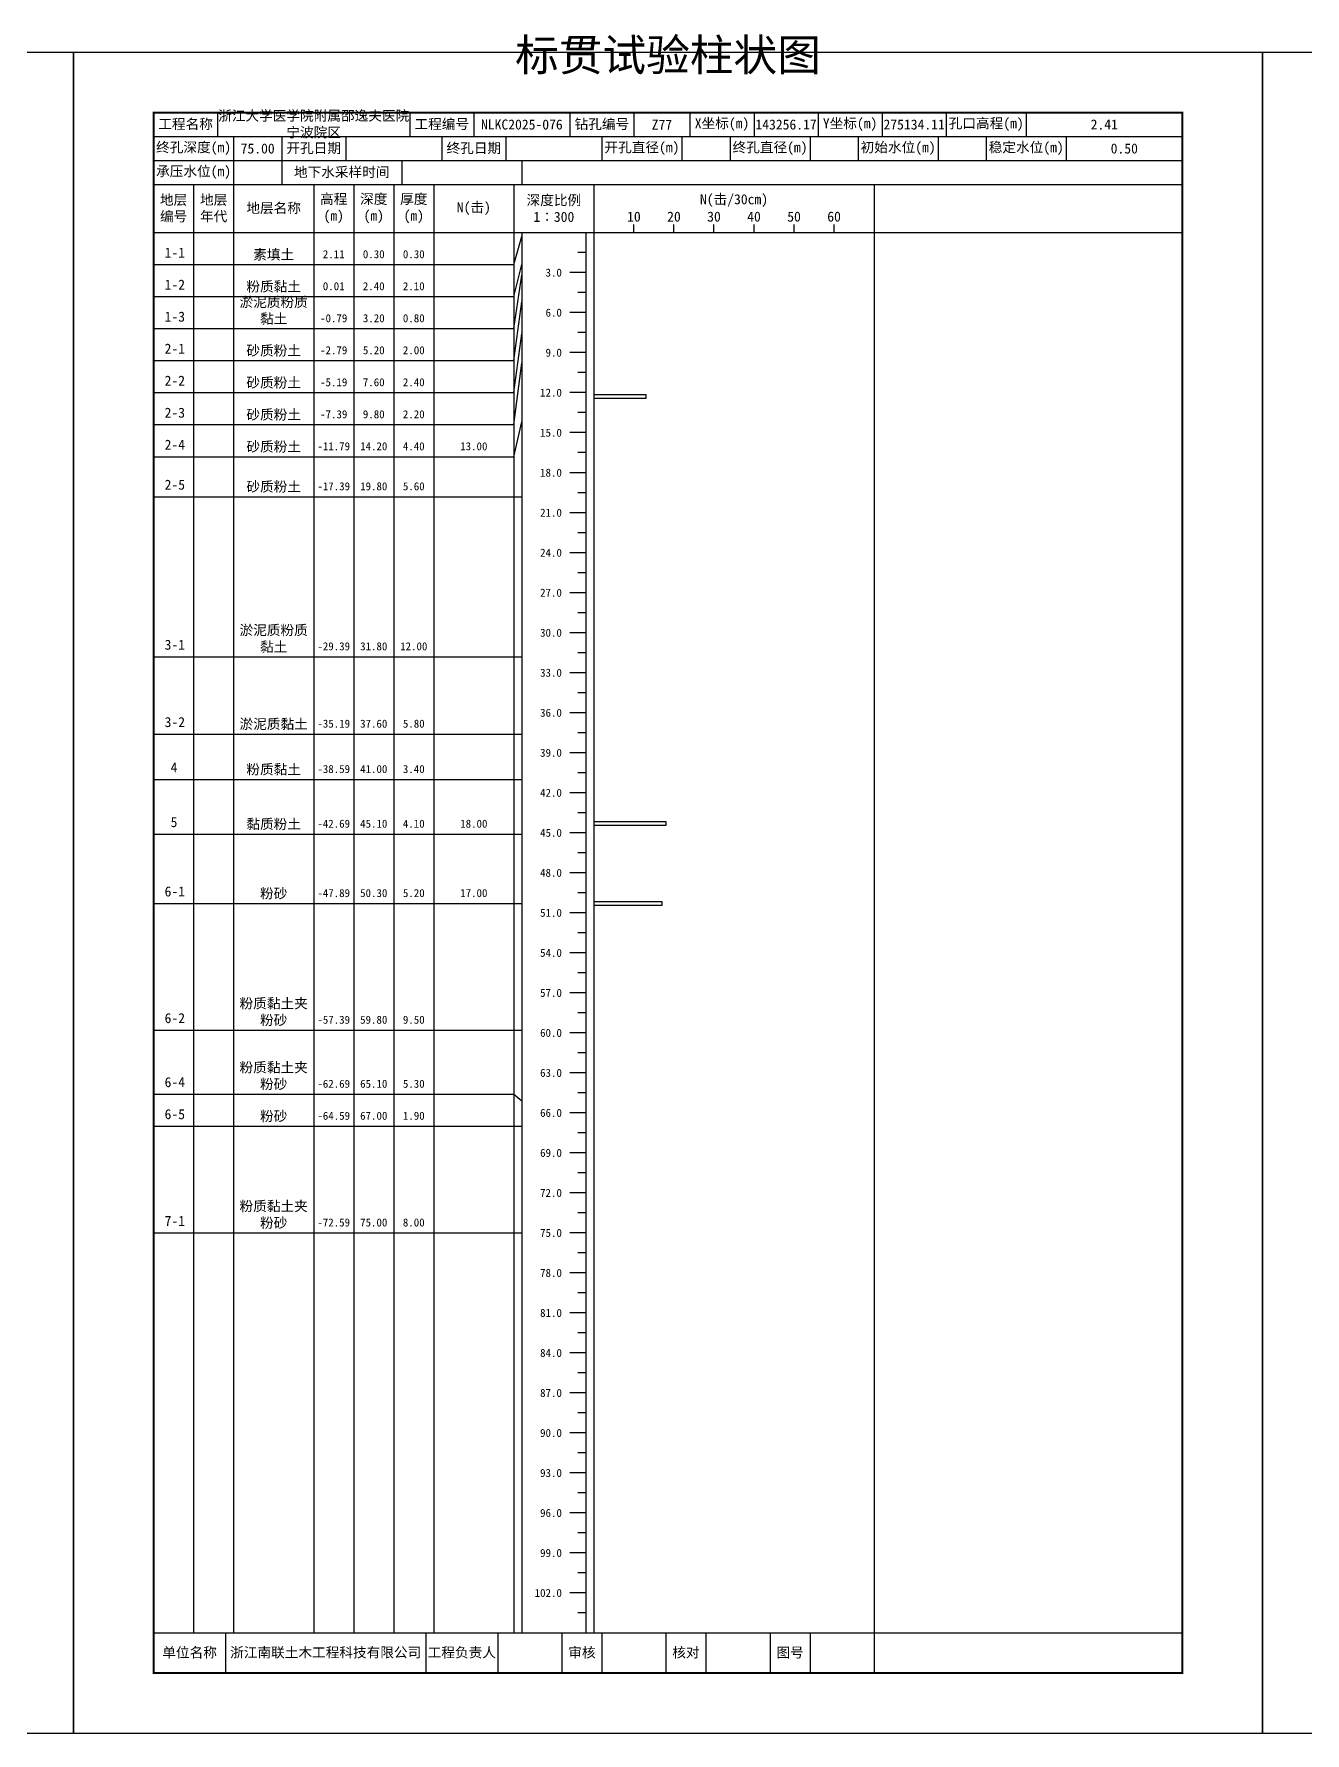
# Model space of a CAD drawing. Extents: x 297 to 65340, y 0 to 425.
# Drawn here: x 55232.1 to 55549.6, y 0 to 424.6 of the extents above; entities that cross this region are included whole.
import ezdxf
from ezdxf.enums import TextEntityAlignment as Align

# ---------------------------------------------------------------- set-up
doc = ezdxf.new("R2010")
doc.units = 0
doc.layers.add('FRAME', color=7, linetype='CONTINUOUS')
doc.layers.add('STRATUM', color=7, linetype='CONTINUOUS')
doc.styles.add('ST', font='')
doc.styles.get('ST').set_extended_font_data('SimSun')

msp = doc.modelspace()

# ---------------------------------------------------------------- linework, layer by layer
at = {"layer": 'FRAME', "color": 245, "linetype": 'Continuous'}
for points in [[(54945, 0), (55242, 0), (55242, 420), (54945, 420)], [(55242, 0), (55539, 0), (55539, 420), (55242, 420)], [(55539, 0), (55836, 0), (55836, 420), (55539, 420)]]:
    msp.add_lwpolyline(points, close=True, dxfattribs=at)
at = {"layer": 'FRAME', "linetype": 'Continuous', "const_width": 0.5}
msp.add_lwpolyline([(55262, 15), (55519, 15), (55519, 405), (55262, 405)], close=True, dxfattribs=at)
at = {"layer": 'FRAME', "color": 0, "linetype": 'Continuous'}
for points in [[(55278, 405), (55278, 399)], [(55326, 405), (55326, 399)], [(55342, 405), (55342, 399)], [(55366, 405), (55366, 399)], [(55382, 405), (55382, 399)], [(55396, 405), (55396, 399)], [(55412, 405), (55412, 399)], [(55428, 405), (55428, 399)], [(55444, 405), (55444, 399)], [(55460, 405), (55460, 399)], [(55480, 405), (55480, 399)], [(55519, 405), (55519, 399)], [(55262, 399), (55519, 399)], [(55282, 399), (55282, 393)], [(55294, 399), (55294, 393)], [(55310, 399), (55310, 393)], [(55334, 399), (55334, 393)], [(55350, 399), (55350, 393)], [(55374, 399), (55374, 393)], [(55394, 399), (55394, 393)], [(55406, 399), (55406, 393)], [(55426, 399), (55426, 393)], [(55438, 399), (55438, 393)], [(55458, 399), (55458, 393)], [(55470, 399), (55470, 393)], [(55490, 399), (55490, 393)], [(55519, 399), (55519, 393)], [(55262, 393), (55519, 393)], [(55282, 393), (55282, 387)], [(55294, 393), (55294, 387)], [(55324, 393), (55324, 387)], [(55354, 393), (55354, 387)], [(55262, 387), (55519, 387)], [(55272, 387), (55272, 25)], [(55282, 387), (55282, 25)], [(55302, 387), (55302, 25)], [(55312, 387), (55312, 25)], [(55322, 387), (55322, 25)], [(55332, 387), (55332, 25)], [(55352, 387), (55352, 25)], [(55372, 387), (55372, 25)], [(55442, 387), (55442, 25)], [(55262, 375), (55519, 375)], [(55354, 375), (55354, 25)], [(55370, 375), (55370, 25)], [(55382, 375), (55382, 377)], [(55392, 375), (55392, 377)], [(55402, 375), (55402, 377)], [(55412, 375), (55412, 377)], [(55422, 375), (55422, 377)], [(55432, 375), (55432, 377)], [(55262, 25), (55519, 25)], [(55280, 25), (55280, 15)], [(55330, 25), (55330, 15)], [(55348, 25), (55348, 15)], [(55364, 25), (55364, 15)], [(55374, 25), (55374, 15)], [(55390, 25), (55390, 15)], [(55400, 25), (55400, 15)], [(55416, 25), (55416, 15)], [(55426, 25), (55426, 15)], [(55442, 25), (55442, 15)]]:
    msp.add_lwpolyline(points, dxfattribs=at)
at = {"layer": 'STRATUM', "linetype": 'Continuous'}
for points in [[(55352, 367), (55354, 374)], [(55370, 370), (55368, 370)], [(55262, 367), (55272, 367)], [(55272, 367), (55282, 367)], [(55282, 367), (55302, 367)], [(55302, 367), (55312, 367)], [(55312, 367), (55322, 367)], [(55322, 367), (55332, 367)], [(55332, 367), (55352, 367)], [(55352, 359), (55354, 367)], [(55352, 351), (55354, 364.33)], [(55370, 365), (55366, 365)], [(55262, 359), (55272, 359)], [(55272, 359), (55282, 359)], [(55282, 359), (55302, 359)], [(55302, 359), (55312, 359)], [(55312, 359), (55322, 359)], [(55322, 359), (55332, 359)], [(55332, 359), (55352, 359)], [(55352, 343), (55354, 357.67)], [(55370, 360), (55368, 360)], [(55370, 355), (55366, 355)], [(55262, 351), (55272, 351)], [(55272, 351), (55282, 351)], [(55282, 351), (55302, 351)], [(55302, 351), (55312, 351)], [(55312, 351), (55322, 351)], [(55322, 351), (55332, 351)], [(55332, 351), (55352, 351)], [(55352, 335), (55354, 349.67)], [(55370, 350), (55368, 350)], [(55370, 345), (55366, 345)], [(55262, 343), (55272, 343)], [(55272, 343), (55282, 343)], [(55282, 343), (55302, 343)], [(55302, 343), (55312, 343)], [(55312, 343), (55322, 343)], [(55322, 343), (55332, 343)], [(55332, 343), (55352, 343)], [(55352, 327), (55354, 342.33)], [(55370, 340), (55368, 340)], [(55262, 335), (55272, 335)], [(55272, 335), (55282, 335)], [(55282, 335), (55302, 335)], [(55302, 335), (55312, 335)], [(55312, 335), (55322, 335)], [(55322, 335), (55332, 335)], [(55332, 335), (55352, 335)], [(55370, 335), (55366, 335)], [(55372, 334.5), (55385, 334.5), (55385, 333.5), (55372, 333.5)], [(55262, 327), (55272, 327)], [(55272, 327), (55282, 327)], [(55282, 327), (55302, 327)], [(55302, 327), (55312, 327)], [(55312, 327), (55322, 327)], [(55322, 327), (55332, 327)], [(55332, 327), (55352, 327)], [(55352, 319), (55354, 327.67)], [(55370, 330), (55368, 330)], [(55370, 325), (55366, 325)], [(55262, 319), (55272, 319)], [(55272, 319), (55282, 319)], [(55282, 319), (55302, 319)], [(55302, 319), (55312, 319)], [(55312, 319), (55322, 319)], [(55322, 319), (55332, 319)], [(55332, 319), (55352, 319)], [(55370, 320), (55368, 320)], [(55370, 315), (55366, 315)], [(55370, 310), (55368, 310)], [(55262, 309), (55272, 309)], [(55272, 309), (55282, 309)], [(55282, 309), (55302, 309)], [(55302, 309), (55312, 309)], [(55312, 309), (55322, 309)], [(55322, 309), (55332, 309)], [(55332, 309), (55352, 309)], [(55352, 309), (55354, 309)], [(55370, 305), (55366, 305)], [(55370, 300), (55368, 300)], [(55370, 295), (55366, 295)], [(55370, 290), (55368, 290)], [(55370, 285), (55366, 285)], [(55370, 280), (55368, 280)], [(55370, 275), (55366, 275)], [(55262, 269), (55272, 269)], [(55272, 269), (55282, 269)], [(55282, 269), (55302, 269)], [(55302, 269), (55312, 269)], [(55312, 269), (55322, 269)], [(55322, 269), (55332, 269)], [(55332, 269), (55352, 269)], [(55352, 269), (55354, 269)], [(55370, 270), (55368, 270)], [(55370, 265), (55366, 265)], [(55370, 260), (55368, 260)], [(55370, 255), (55366, 255)], [(55262, 249.67), (55272, 249.67)], [(55272, 249.67), (55282, 249.67)], [(55282, 249.67), (55302, 249.67)], [(55302, 249.67), (55312, 249.67)], [(55312, 249.67), (55322, 249.67)], [(55322, 249.67), (55332, 249.67)], [(55332, 249.67), (55352, 249.67)], [(55352, 249.67), (55354, 249.67)], [(55370, 250), (55368, 250)], [(55370, 245), (55366, 245)], [(55262, 238.33), (55272, 238.33)], [(55272, 238.33), (55282, 238.33)], [(55282, 238.33), (55302, 238.33)], [(55302, 238.33), (55312, 238.33)], [(55312, 238.33), (55322, 238.33)], [(55322, 238.33), (55332, 238.33)], [(55332, 238.33), (55352, 238.33)], [(55352, 238.33), (55354, 238.33)], [(55370, 240), (55368, 240)], [(55370, 235), (55366, 235)], [(55370, 230), (55368, 230)], [(55372, 227.83), (55390, 227.83), (55390, 226.83), (55372, 226.83)], [(55262, 224.67), (55272, 224.67)], [(55272, 224.67), (55282, 224.67)], [(55282, 224.67), (55302, 224.67)], [(55302, 224.67), (55312, 224.67)], [(55312, 224.67), (55322, 224.67)], [(55322, 224.67), (55332, 224.67)], [(55332, 224.67), (55352, 224.67)], [(55352, 224.67), (55354, 224.67)], [(55370, 225), (55366, 225)], [(55370, 220), (55368, 220)], [(55370, 215), (55366, 215)], [(55370, 210), (55368, 210)], [(55262, 207.33), (55272, 207.33)], [(55272, 207.33), (55282, 207.33)], [(55282, 207.33), (55302, 207.33)], [(55302, 207.33), (55312, 207.33)], [(55312, 207.33), (55322, 207.33)], [(55322, 207.33), (55332, 207.33)], [(55332, 207.33), (55352, 207.33)], [(55352, 207.33), (55354, 207.33)], [(55370, 205), (55366, 205)], [(55372, 207.83), (55389, 207.83), (55389, 206.83), (55372, 206.83)], [(55370, 200), (55368, 200)], [(55370, 195), (55366, 195)], [(55370, 190), (55368, 190)], [(55370, 185), (55366, 185)], [(55370, 180), (55368, 180)], [(55262, 175.67), (55272, 175.67)], [(55272, 175.67), (55282, 175.67)], [(55282, 175.67), (55302, 175.67)], [(55302, 175.67), (55312, 175.67)], [(55312, 175.67), (55322, 175.67)], [(55322, 175.67), (55332, 175.67)], [(55332, 175.67), (55352, 175.67)], [(55352, 175.67), (55354, 175.67)], [(55370, 175), (55366, 175)], [(55370, 170), (55368, 170)], [(55370, 165), (55366, 165)], [(55262, 159.67), (55272, 159.67)], [(55272, 159.67), (55282, 159.67)], [(55282, 159.67), (55302, 159.67)], [(55302, 159.67), (55312, 159.67)], [(55312, 159.67), (55322, 159.67)], [(55322, 159.67), (55332, 159.67)], [(55332, 159.67), (55352, 159.67)], [(55352, 159.67), (55354, 158)], [(55370, 160), (55368, 160)], [(55370, 155), (55366, 155)], [(55262, 151.67), (55272, 151.67)], [(55272, 151.67), (55282, 151.67)], [(55282, 151.67), (55302, 151.67)], [(55302, 151.67), (55312, 151.67)], [(55312, 151.67), (55322, 151.67)], [(55322, 151.67), (55332, 151.67)], [(55332, 151.67), (55352, 151.67)], [(55352, 151.67), (55354, 151.67)], [(55370, 150), (55368, 150)], [(55370, 145), (55366, 145)], [(55370, 140), (55368, 140)], [(55370, 135), (55366, 135)], [(55370, 130), (55368, 130)], [(55262, 125), (55272, 125)], [(55272, 125), (55282, 125)], [(55282, 125), (55302, 125)], [(55302, 125), (55312, 125)], [(55312, 125), (55322, 125)], [(55322, 125), (55332, 125)], [(55332, 125), (55352, 125)], [(55352, 125), (55354, 125)], [(55370, 125), (55366, 125)], [(55370, 120), (55368, 120)], [(55370, 115), (55366, 115)], [(55370, 110), (55368, 110)], [(55370, 105), (55366, 105)], [(55370, 100), (55368, 100)], [(55370, 95), (55366, 95)], [(55370, 90), (55368, 90)], [(55370, 85), (55366, 85)], [(55370, 80), (55368, 80)], [(55370, 75), (55366, 75)], [(55370, 70), (55368, 70)], [(55370, 65), (55366, 65)], [(55370, 60), (55368, 60)], [(55370, 55), (55366, 55)], [(55370, 50), (55368, 50)], [(55370, 45), (55366, 45)], [(55370, 40), (55368, 40)], [(55370, 35), (55366, 35)], [(55370, 30), (55368, 30)]]:
    msp.add_lwpolyline(points, dxfattribs=at)

# ---------------------------------------------------------------- texts
at = {"layer": 'FRAME', "style": 'ST'}
msp.add_text('标贯试验柱状图', height=8, dxfattribs=at).set_placement((55390.5, 413), align=Align.BOTTOM_CENTER)
for s, p in [('10', (55382, 379)), ('20', (55392, 379)), ('30', (55402, 379)), ('40', (55412, 379)), ('50', (55422, 379)), ('60', (55432, 379))]:
    msp.add_text(s, height=2.5, dxfattribs=at).set_placement(p, align=Align.MIDDLE_CENTER)
at = {"layer": 'FRAME', "char_height": 2.5, "attachment_point": 5, "style": 'ST'}
for s, insert, width in [('工程名称', (55270, 402), 16), ('浙江大学医学院附属邵逸夫医院宁波院区', (55302, 402), 48), ('工程编号', (55334, 402), 16), ('钻孔编号', (55374, 402), 16), ('X坐标(m)', (55404, 402), 16), ('Y坐标(m)', (55436, 402), 16), ('孔口高程(m)', (55470, 402), 20), ('NLKC2025-076', (55354, 402), 24), ('Z77', (55389, 402), 14), ('143256.17', (55420, 402), 16), ('275134.11', (55452, 402), 16), ('2.41', (55499.5, 402), 39), ('终孔深度(m)', (55272, 396), 20), ('75.00', (55288, 396), 12), ('开孔日期', (55302, 396), 16), ('终孔日期', (55342, 396), 16), ('开孔直径(m)', (55384, 396), 20), ('终孔直径(m)', (55416, 396), 20), ('初始水位(m)', (55448, 396), 20), ('稳定水位(m)', (55480, 396), 20), ('0.50', (55504.5, 396), 29), ('承压水位(m)', (55272, 390), 20), ('地下水采样时间', (55309, 390), 30), ('地层编号', (55267, 381), 10), ('地层年代', (55277, 381), 10), ('地层名称', (55292, 381), 20), ('高程\\P(m)', (55307, 381), 10), ('深度\\P(m)', (55317, 381), 10), ('厚度\\P(m)', (55327, 381), 10), ('N(击)', (55342, 381), 20), ('深度比例\\P1∶300', (55362, 381), 20), ('N(击/30cm)', (55407, 383), 70), ('单位名称', (55271, 20), 18), ('浙江南联土木工程科技有限公司', (55305, 20), 50), ('工程负责人', (55339, 20), 18), ('审核', (55369, 20), 10), ('核对', (55395, 20), 10), ('图号', (55421, 20), 10)]:
    msp.add_mtext(s, dxfattribs=dict(at, insert=insert, width=width))
at = {"layer": 'STRATUM', "style": 'ST'}
for s, p in [('1-1', (55264.75, 370)), ('1-2', (55264.75, 362)), ('1-3', (55264.75, 354)), ('2-1', (55264.75, 346)), ('2-2', (55264.75, 338)), ('2-3', (55264.75, 330)), ('2-4', (55264.75, 322)), ('2-5', (55264.75, 312)), ('3-1', (55264.75, 272)), ('3-2', (55264.75, 252.67)), ('4', (55266.25, 241.33)), ('5', (55266.25, 227.67)), ('6-1', (55264.75, 210.33)), ('6-2', (55264.75, 178.67)), ('6-4', (55264.75, 162.67)), ('6-5', (55264.75, 154.67)), ('7-1', (55264.75, 128))]:
    msp.add_text(s, height=2.5, dxfattribs=at).set_placement(p, align=Align.MIDDLE_LEFT)
for s, p in [('2.11', (55307, 368)), ('0.30', (55317, 368)), ('0.30', (55327, 368)), ('0.01', (55307, 360)), ('2.40', (55317, 360)), ('2.10', (55327, 360)), ('-0.79', (55307, 352)), ('3.20', (55317, 352)), ('0.80', (55327, 352)), ('-2.79', (55307, 344)), ('5.20', (55317, 344)), ('2.00', (55327, 344)), ('-5.19', (55307, 336)), ('7.60', (55317, 336)), ('2.40', (55327, 336)), ('-7.39', (55307, 328)), ('9.80', (55317, 328)), ('2.20', (55327, 328)), ('-11.79', (55307, 320)), ('14.20', (55317, 320)), ('4.40', (55327, 320)), ('13.00', (55342, 320)), ('-17.39', (55307, 310)), ('19.80', (55317, 310)), ('5.60', (55327, 310)), ('-29.39', (55307, 270)), ('31.80', (55317, 270)), ('12.00', (55327, 270)), ('-35.19', (55307, 250.67)), ('37.60', (55317, 250.67)), ('5.80', (55327, 250.67)), ('-38.59', (55307, 239.33)), ('41.00', (55317, 239.33)), ('3.40', (55327, 239.33)), ('-42.69', (55307, 225.67)), ('45.10', (55317, 225.67)), ('4.10', (55327, 225.67)), ('18.00', (55342, 225.67)), ('-47.89', (55307, 208.33)), ('50.30', (55317, 208.33)), ('5.20', (55327, 208.33)), ('17.00', (55342, 208.33)), ('-57.39', (55307, 176.67)), ('59.80', (55317, 176.67)), ('9.50', (55327, 176.67)), ('-62.69', (55307, 160.67)), ('65.10', (55317, 160.67)), ('5.30', (55327, 160.67)), ('-64.59', (55307, 152.67)), ('67.00', (55317, 152.67)), ('1.90', (55327, 152.67)), ('-72.59', (55307, 126)), ('75.00', (55317, 126)), ('8.00', (55327, 126))]:
    msp.add_text(s, height=2, dxfattribs=at).set_placement(p, align=Align.BOTTOM_CENTER)
for s, p in [('3.0', (55364, 365)), ('6.0', (55364, 355)), ('9.0', (55364, 345)), ('12.0', (55364, 335)), ('15.0', (55364, 325)), ('18.0', (55364, 315)), ('21.0', (55364, 305)), ('24.0', (55364, 295)), ('27.0', (55364, 285)), ('30.0', (55364, 275)), ('33.0', (55364, 265)), ('36.0', (55364, 255)), ('39.0', (55364, 245)), ('42.0', (55364, 235)), ('45.0', (55364, 225)), ('48.0', (55364, 215)), ('51.0', (55364, 205)), ('54.0', (55364, 195)), ('57.0', (55364, 185)), ('60.0', (55364, 175)), ('63.0', (55364, 165)), ('66.0', (55364, 155)), ('69.0', (55364, 145)), ('72.0', (55364, 135)), ('75.0', (55364, 125)), ('78.0', (55364, 115)), ('81.0', (55364, 105)), ('84.0', (55364, 95)), ('87.0', (55364, 85)), ('90.0', (55364, 75)), ('93.0', (55364, 65)), ('96.0', (55364, 55)), ('99.0', (55364, 45)), ('102.0', (55364, 35))]:
    msp.add_text(s, height=2, dxfattribs=at).set_placement(p, align=Align.MIDDLE_RIGHT)
at = {"layer": 'STRATUM', "char_height": 2.5, "width": 20, "attachment_point": 8, "style": 'ST'}
for s, insert in [('素填土', (55292, 368)), ('粉质黏土', (55292, 360)), ('淤泥质粉质黏土', (55292, 352)), ('砂质粉土', (55292, 344)), ('砂质粉土', (55292, 336)), ('砂质粉土', (55292, 328)), ('砂质粉土', (55292, 320)), ('砂质粉土', (55292, 310)), ('淤泥质粉质黏土', (55292, 270)), ('淤泥质黏土', (55292, 250.67)), ('粉质黏土', (55292, 239.33)), ('黏质粉土', (55292, 225.67)), ('粉砂', (55292, 208.33)), ('粉质黏土夹粉砂', (55292, 176.67)), ('粉质黏土夹粉砂', (55292, 160.67)), ('粉砂', (55292, 152.67)), ('粉质黏土夹粉砂', (55292, 126))]:
    msp.add_mtext(s, dxfattribs=dict(at, insert=insert))

doc.saveas('drawing.dxf')
